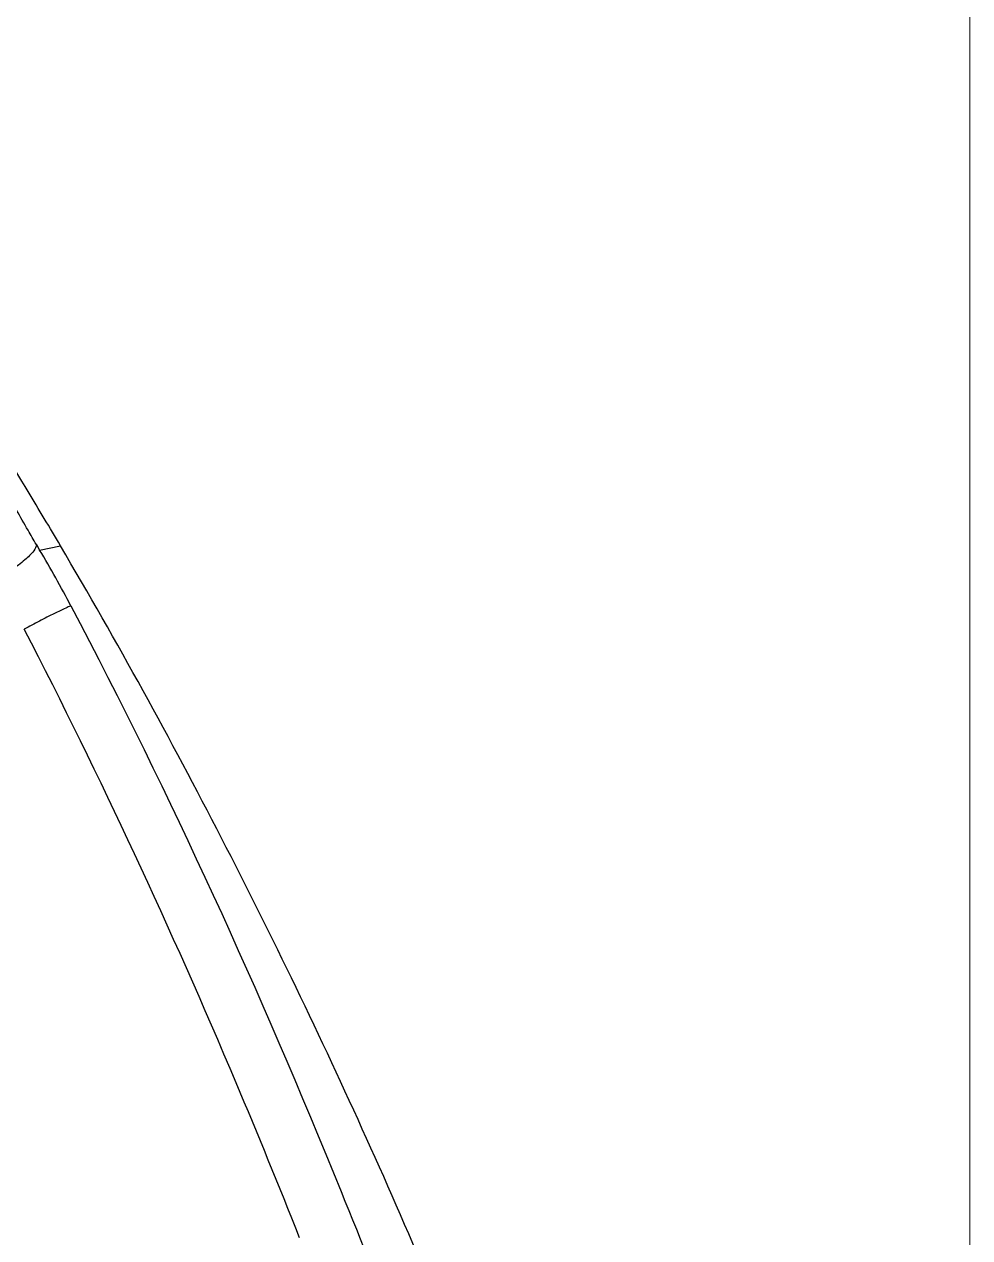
# Model space of a CAD drawing. Header units: millimetres. Extents: x 1122 to 8358, y -1894 to -296.
# Drawn here: x 8006.1 to 8047.8, y -656.1 to -602.6 of the extents above; entities that cross this region are included whole.
import ezdxf

# ---------------------------------------------------------------- set-up
doc = ezdxf.new("R2010")
doc.units = ezdxf.units.MM
doc.header["$LTSCALE"] = 3
doc.layers.add('DEF_LAYER_ASSEM_MEMBER', color=7, linetype='Continuous')
doc.layers.add('DLB3013-CR2S_시공도$0$치수선', color=7, linetype='Continuous', lineweight=20)

msp = doc.modelspace()

# ---------------------------------------------------------------- linework, layer by layer
at = {"layer": 'DEF_LAYER_ASSEM_MEMBER', "color": 9, "linetype": 'Continuous'}
for p, q in [((8006.622, -625.523), (8006.767, -625.767)), ((8006.767, -625.767), (8007.684, -625.574))]:
    msp.add_line(p, q, dxfattribs=at)
msp.add_arc((7962.583, -652.162), 51.468, 27.7046, 30.8535, dxfattribs=at)
at = {"layer": 'DEF_LAYER_ASSEM_MEMBER', "color": 7, "linetype": 'Continuous'}
for points, start_tangent, end_tangent in [([(8007.684, -625.574), (8006.257, -623.179), (8001.843, -616.106)], (-0.508324, 0.861166), (-0.544822, 0.838552)), ([(8044.076, -736.662), (8043.248, -729.346), (8042.241, -722.052), (8039.6, -707.567), (8036.141, -693.255), (8031.896, -679.155), (8026.906, -665.302), (8021.195, -651.73), (8014.792, -638.472), (8007.684, -625.574)], (-0.100168, 0.99497), (-0.508324, 0.861166))]:
    msp.add_spline(points, degree=3, dxfattribs=dict(at, start_tangent=start_tangent, end_tangent=end_tangent))
at = {"layer": 'DEF_LAYER_ASSEM_MEMBER', "color": 9, "linetype": 'Continuous'}
for points, start_tangent, end_tangent in [([(8006.622, -625.522), (8006.254, -624.893), (8005.254, -623.126)], (-0.509952, 0.860203), (-0.486555, 0.87365)), ([(8006.622, -625.522), (8006.506, -625.796), (8006.118, -626.197), (8005.526, -626.636), (8004.889, -627.009)], (0.032707, -0.999465), (-0.88695, -0.461865)), ([(8008.151, -628.234), (8007.918, -628.327), (8007.423, -628.563), (8006.758, -628.9), (8006.089, -629.252)], (-0.971763, -0.235959), (-0.881272, -0.47261)), ([(8008.146, -628.225), (8020.073, -654.072), (8025.167, -667.444), (8029.665, -681.042), (8033.542, -694.802), (8036.835, -708.721), (8039.5, -722.802), (8041.453, -736.957)], (0.466071, -0.884747), (0.115257, -0.993336)), ([(8018.235, -656.105), (8015.44, -649.271), (8006.09, -629.253)], (-0.367797, 0.929906), (-0.45791, 0.888999))]:
    msp.add_spline(points, degree=3, dxfattribs=dict(at, start_tangent=start_tangent, end_tangent=end_tangent))
at = {"layer": 'DLB3013-CR2S_시공도$0$치수선'}
msp.add_line((8047.806, -1033.731), (8047.806, -542.054), dxfattribs=at)

doc.saveas('drawing.dxf')
